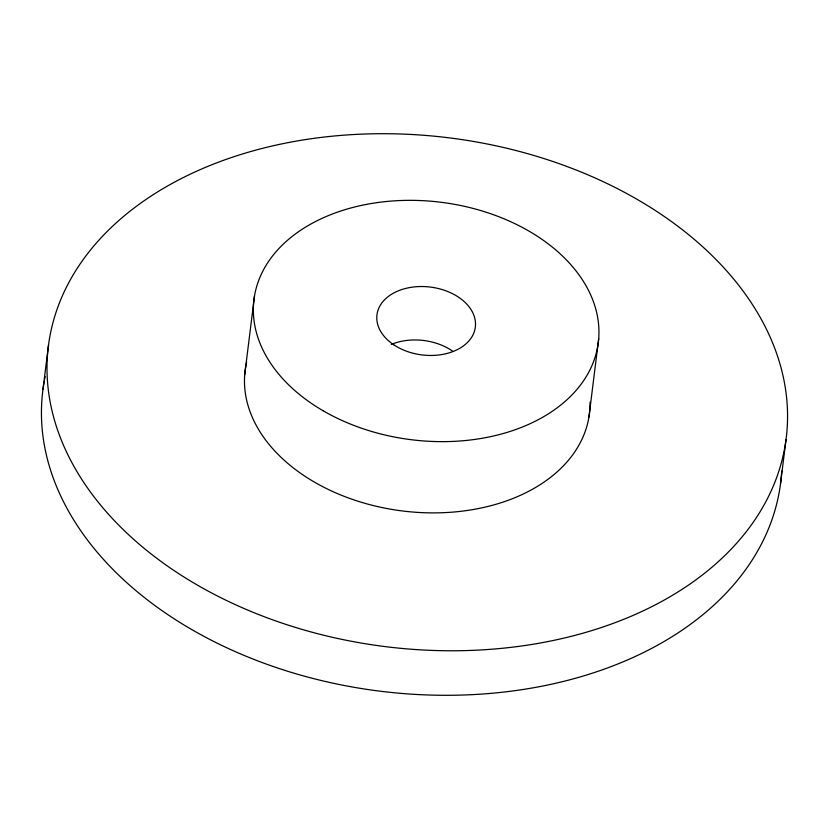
<?xml version="1.0" encoding="UTF-8"?>
<svg xmlns="http://www.w3.org/2000/svg" width="829" height="829" viewBox="0 0 829 829"><rect width="100%" height="100%" fill="white"/><g stroke="black" fill="none" stroke-linecap="round" stroke-linejoin="round"><path stroke-width="1.24" d="M42.973 389.485L48.517 344.957M244.71 374.687L254.503 295.984M588.911 417.246L598.704 338.543M780.483 484.043L786.027 439.515A371.775 256.389 7.1 0 0 262.016 148.474A371.775 256.389 7.1 0 0 203.779 588.714A371.775 256.389 7.1 0 0 786.027 439.515M781.716 470.976A371.775 256.389 7.1 0 1 381.537 691.365A371.775 256.389 7.1 0 1 44.258 381.226M44.704 378.874A371.775 256.389 7.1 0 1 45.17 376.532M391.298 344.418A49.574 34.186 7.1 0 1 452.582 351.092M590.061 402.252A173.499 119.645 7.1 0 1 404.511 511.213A173.499 119.645 7.1 0 1 246.617 362.304M323.03 410.707A173.499 119.645 7.1 0 0 597.792 346.004A173.499 119.645 7.1 0 0 357.62 206.266A173.499 119.645 7.1 0 0 323.03 410.707M393.765 344.802A49.574 34.186 7.1 0 0 474.613 330.678A49.574 34.186 7.1 0 0 410.065 287.497A49.574 34.186 7.1 0 0 393.765 344.802"/></g></svg>
